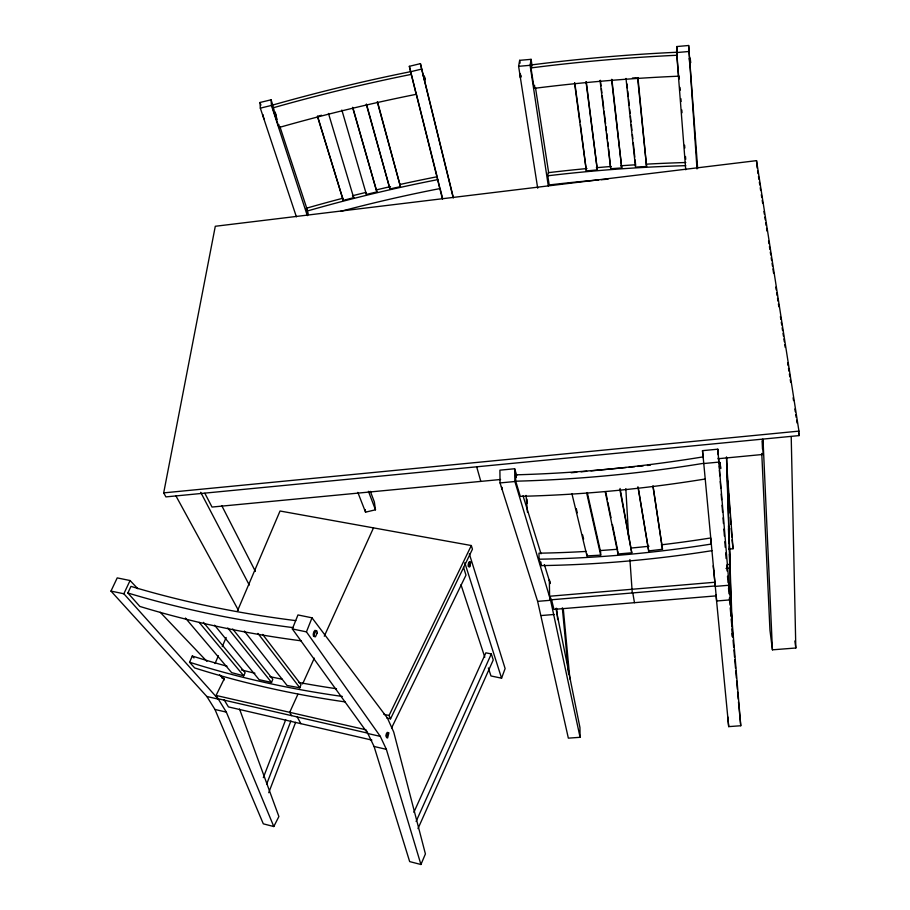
<?xml version="1.0" encoding="UTF-8"?>
<svg xmlns="http://www.w3.org/2000/svg" width="910" height="910" viewBox="0 0 910 910"><rect width="100%" height="100%" fill="white"/><g stroke="black" fill="none" stroke-linecap="round" stroke-linejoin="round"><path stroke-width="1.36" d="M519.963 73.482L520.463 77.862L520.702 75.769M697.003 168.942L688.642 45.5L676.767 46.547L676.596 52.564L685.731 169.772M574.551 83.003L586.359 170.944L597.324 169.908L586.267 81.707M676.96 55.26L677.051 52.245A4149.486 2733.128 81.9 0 0 531.463 64.917L530.974 67.92L534.147 88.361A3959.831 2629.138 82 0 1 678.633 76.19L676.96 55.26A4269.902 2772.235 82 0 0 530.974 67.92M586.359 170.944L580.421 124.75M600.054 80.455L610.712 168.737L621.723 167.918L611.873 79.363M610.712 168.737L608.642 148.967M626 78.442L635.498 167.087L646.566 166.507L637.933 77.566M598.598 179.941A2970.945 2122.2 81.9 0 0 549.196 184.957L547.774 175.789L548.195 172.684A2983.469 2140.889 81.9 0 1 586.961 168.555M502.297 488.113L502.138 489.284L501.433 486.657M534.147 88.361L534.625 85.335M548.321 186.015L530.098 65.315L531.087 59.332L519.655 60.333L518.609 66.316L537.696 188.199M163.686 492.879L215.295 226.271L756.529 160.649L798.957 431.124L799.026 435.606L165.916 496.894L163.686 492.879L798.957 431.124M263.98 118.88L262.74 114.694L263.172 115.615M244.324 631.051L287.071 685.48L299.856 687.812L301.005 684.57L262.637 634.429M488.329 667.917L490.968 675.959L501.581 678.189L505.118 668.543L469.332 553.883M268.734 792.69L295.625 722.335M266.619 784.227L290.904 720.947M263.32 777.64L285.695 719.742M420.932 864.5L386.363 749.339L380.289 736.372L306.442 631.87L312.016 617.822L297.968 614.944L292.337 628.935L367.845 733.517L374.078 746.484L409.671 861.599L420.932 864.5L425.414 853.933L393.723 732.038L387.444 718.115L312.016 617.822M214.567 625.181L259.1 679.668L271.544 682.443L272.829 679.247L232.71 628.981M215.044 663.561L218.377 655.735M222.267 646.612L226.146 637.489M237.26 611.406L280.041 511.01L471.323 545.534L472.449 549.185L390.549 718.82L386.682 717.944M345.026 701.883A859.484 579.238 -13.5 0 1 194.649 667.929L189.576 662.241L192.272 656.042A863.544 578.112 -13.5 0 0 226.999 666.177M417.997 828.623L493.243 659.966L491.309 653.937L485.883 652.823L413.868 812.3M416.109 821.446L491.309 653.937M185.412 618.027L231.652 672.638L243.721 675.823L245.143 672.695L203.442 622.36M297.9 694.262L289.699 712.325L291.518 715.624M302.598 683.945L314.314 658.146M324.278 636.226L373.498 527.88M301.13 640.822A918.782 589.578 -13.9 0 1 139.856 606.435L127.866 592.99L130.96 586.381A929.906 588.929 -14 0 0 295.807 620.631M273.796 826.542L226.34 712.109L218.343 699.142L123.851 593.775L130.062 580.534L117.219 577.895L110.974 591.09L206.843 696.491L214.976 709.47L263.308 823.834L273.796 826.542L278.892 816.543L239.535 709.027M390.549 718.82L389.048 715.476L471.323 545.534M391.55 728L466 575.12L463.497 567.339M366.605 730.923L367.663 733.13L218.104 698.755L216.068 695.456L224.372 678.519L221.767 677.927M469.549 565.747L468.821 566.805L468.24 566.373L468.161 564.712L468.627 562.789L469.355 561.732L469.935 562.164M321.514 115.263L317.419 116.332L343.263 200.405L353.683 197.675L353.399 196.242M296.387 216.819L260.328 108.142L260.032 102.477L271.078 99.804L272.841 105.173M442.465 199.062L409.341 66.316L420.42 63.632L423.81 77.441M260.328 108.142L271.43 105.446L271.078 99.804M410.478 71.776L421.626 69.08L420.42 63.632M341.853 110.042L366.4 194.433L376.865 191.919L352.784 107.403M357.823 492.378L365.547 512.159L375.477 509.805L374.363 501.956L370.347 491.366M366.275 104.297L389.946 188.95L400.445 186.641L377.502 101.806M637.921 486.748L648.693 550.925L662.503 549.265L653.016 485.929M516.743 475.509L514.65 468.752L499.897 470.174L500.056 482.926L537.628 601.362L568.352 738.146L580.079 737.305L579.954 727.568L555.93 608.392M703.157 457.741L702.497 450.666L717.797 449.187L740.763 725.748L728.705 726.624L727.716 716.818M500.58 479.502L212.019 507.052L204.864 493.3M571.173 472.756L576.826 472.222M581.058 471.812L586.711 471.278M590.943 470.868L626.251 467.501M629.072 467.228L634.714 466.693M637.546 466.421L643.188 465.886M647.431 465.476L650.252 465.215M718.024 458.742L763.206 454.42L762.523 439.314M500.056 482.926L514.889 481.515L550.596 600.27L580.079 737.305M719.184 462.075L703.794 463.531L702.497 450.666M518.609 66.316L530.098 65.315M676.596 52.564L688.54 51.529M605.207 491.605L617.981 553.997L631.767 552.779L620.051 488.442M728.91 549.094L733.051 548.73L726.635 464.1M727.101 564.575L729.877 564.337L726.476 456.888M726.021 568.443L730.173 568.079L726.681 457.935M544.373 564.61L550.243 583.515L549.344 579.875L549.595 596.243L714.885 582.252L716.67 600.987L729.865 599.895M549.595 596.243L550.493 599.849L715.237 585.96M537.628 601.362L550.596 600.27M728.671 585.266L715.283 586.393L703.748 463.292A874.954 537.491 -11 0 1 515.731 481.197L515.617 474.827A873.088 535.182 -11 0 0 703.1 456.877M716.147 595.868L553.962 609.393L551.38 599.042M541.348 615.535L554.144 614.478M761.772 453.464L769.951 630.175L772.431 649.831L795.818 648L791.211 436.584M632.439 78.021L636.295 77.76M571.958 493.868L586.961 555.908L600.68 555.145L600.645 552.108L587.257 492.549M110.974 591.09L123.851 593.775M292.337 628.935L306.442 631.87M383.872 714.316L389.048 715.476M216.068 695.456L366.082 729.82M206.843 696.491L218.343 699.142M367.845 733.517L380.289 736.372M371.883 740.092L228.433 706.911L224.099 699.813M214.976 709.47L226.34 712.109M374.078 746.484L386.363 749.339M386.727 737.76L385.851 735.849L386.375 733.722L387.262 732.379L387.99 732.618M314.416 636.613L313.461 636.192L313.233 634.179L313.87 631.756L314.997 630.357L315.952 630.778M130.062 580.534L137.842 588.724M160.217 612.259L206.911 661.377M219.56 674.685L224.417 679.804M192.272 656.042L193.944 657.953M199.154 622.372L243.721 675.823M227.796 627.98L271.544 682.443M257.939 633.394L299.856 687.812M297.013 716.568L300.891 723.666M175.983 495.984L238.34 610.144M200.712 492.299L249.294 585.073M221.778 505.676L255.392 571.389M368.436 491.309L375.477 509.805M260.032 102.477L260.931 105.162M460.983 584.72L484.791 657.179M275.048 111.873L276.378 115.9M279.905 126.626L307.273 209.789M272.875 106.424L274.16 110.326M275.013 112.931L277.152 119.438M342.945 198.221A2767.754 2053.062 85.4 0 0 306.397 208.231L308.046 213.247M272.625 107.96L279.063 127.491A3574.798 2486.177 85.3 0 1 416.211 94.322L410.626 71.662A3719.034 2573.981 85.5 0 0 272.443 105.128L272.625 107.96A3820.476 2609.482 85.3 0 1 411.195 74.404M306.397 208.231L307.899 214.942M271.43 105.446L307.318 215.636M464.783 562.744L501.581 678.189M523.023 495.757L541.029 553.815M317.59 116.298L343.263 200.405M328.476 113.454L353.683 197.675M515.731 481.197L520.281 496.348A863.601 536.343 -11 0 0 705.216 479.001M586.211 551.426A814.2 527.914 -10.7 0 1 538.947 553.189L539.107 559.206L541.029 565.611A810.867 529.233 -10.6 0 0 711.916 550.675M515.617 474.827L516.368 477.363M352.591 107.437L376.865 191.919M476.726 466.978L480.81 481.39M366.537 104.24L389.946 188.95M377.263 101.852L400.445 186.641M409.341 66.316L410.728 71.833M416.279 93.889L437.107 176.597M440.235 189.007L442.658 198.653M400.104 184.457A2767.754 2053.062 85.4 0 1 437.084 176.756L439.951 188.575A2760.235 2037.376 85.2 0 0 340.602 211.382M424.492 80.194L453.328 197.55M421.626 69.08L453.237 197.914M576.28 508.656L577.281 512.796M582.616 534.909L583.606 539.061M424.606 77.555C423.241 71.606 426.198 84.289 424.834 78.34M586.666 492.958L600.68 555.145M605.878 492.606L607.288 499.545M607.857 502.331L610.985 517.608M612.396 524.558L617.515 549.572M424.39 80.057L423.366 75.814M619.994 490.217L631.767 552.779M632.268 592.956L629.913 559.525M632.894 593.491L634.475 602.682M638.49 489.171L648.693 550.925M519.655 60.333L520.099 63.131M757.154 168.077L756.529 160.649M757.598 170.875L758.03 173.673M758.474 176.483L758.906 179.281M759.349 182.08L759.782 184.889M760.225 187.688L760.658 190.486M761.317 194.683L761.761 197.493M762.193 200.291L762.637 203.089M763.945 211.495L764.389 214.294M764.832 217.103L765.264 219.901M765.708 222.7L766.14 225.498M766.584 228.308L767.016 231.106M768.552 240.911L768.995 243.709M769.428 246.508L769.871 249.317M770.304 252.115L770.747 254.914M771.179 257.723L771.623 260.522M772.067 263.32L772.499 266.118M772.943 268.928L773.591 273.125M775.786 287.128L776.23 289.937M776.662 292.736L777.106 295.534M777.538 298.332L777.982 301.142M778.414 303.94L778.858 306.738M780.393 316.543L780.826 319.342M781.269 322.151L781.713 324.95M782.145 327.748L782.589 330.546M783.021 333.356L783.464 336.154M783.897 338.952L784.34 341.762M784.773 344.56L785.216 347.358M787.628 362.772L788.06 365.57M788.504 368.368L788.947 371.166M789.38 373.976L789.823 376.774M790.255 379.572L790.699 382.371M793.111 397.784L793.543 400.582M794.862 408.988L795.306 411.786M795.738 414.596L796.182 417.394M796.614 420.192L797.058 422.991M798.593 432.796L799.026 435.606M531.087 59.332L531.952 64.928M535.433 87.349L548.673 172.809M531.463 64.917L531.884 67.647M652.97 486.281L662.503 549.265M366.184 192.988L366.4 194.433M794.851 640.97L795.818 648M365.183 509.543L365.547 512.159M574.813 82.901L580.057 121.963M586.029 81.809L597.324 169.908M718.968 462.53L719.116 463.69M600.361 80.342L601.044 85.938M601.385 88.748L601.885 92.945M602.227 95.743L603.74 108.347M604.081 111.156L605.605 123.76M605.935 126.558L606.447 130.756M606.788 133.565L607.459 139.162M607.8 141.96L608.301 146.169M728.614 587.018L728.751 588.178L728.569 586.04M611.577 79.477L621.723 167.918M520.77 75.029L520.975 76.85M732.049 539.823L733.051 548.73M740.763 725.748L738.476 701.906M626.967 83.947L627.422 88.168M627.718 90.977L628.321 96.608M628.628 99.418L629.231 105.048M629.674 109.268L630.13 113.488M630.425 116.298L631.028 121.917M631.335 124.738L631.938 130.357M632.382 134.578L632.837 138.798M633.292 143.018L634.793 157.077M635.089 159.898L635.692 165.518M720.299 465.169L720.674 468.616L720.072 462.428L720.106 463.088M713.224 565.77L714.885 582.252M637.58 77.68L646.566 166.507M715.999 594.901L728.705 726.624M713.702 570.809L713.952 573.402M563.256 608.483L569.899 679.031M562.335 607.812L568.591 674.185M719.355 465.988L719.582 468.718M729.536 585.949C730.116 592.626 728.785 578.214 729.365 584.891M556.647 608.289L557.682 619.585M728.512 588.201L729.001 593.809M729.376 598.029L729.991 605.048M730.23 607.846L730.969 616.275M731.219 619.084L731.833 626.103M732.084 628.912L732.698 635.931M733.062 640.139L733.676 647.158M733.926 649.967L734.541 656.986M734.779 659.795L735.519 668.213M735.769 671.023L736.383 678.041M736.622 680.851L737.362 689.268M737.612 692.078L738.226 699.096M727.067 570.968L726.635 565.565M727.499 576.178L728.034 582.684M526.981 499.146L527.334 503.355M526.06 495.415L527.47 512.307M729.877 564.337L730.173 568.079M676.767 46.547L677.211 52.177M679.11 76.133L679.338 78.954M680.009 87.417L680.236 90.226M680.908 98.689L681.124 101.499M681.795 109.962L682.022 112.783M684.593 145.19L684.82 148.012M685.492 156.463L685.708 159.284M728.478 525.764L729.24 542.428M726.669 469.105L727.204 476.169M727.534 480.423L728.171 488.909M728.5 493.152L729.149 501.637M729.365 504.459L730.002 512.944M730.332 517.187L730.866 524.262M731.185 528.505L731.833 536.991M717.797 449.187L718.217 454.795M718.434 457.605L718.866 463.213M719.389 470.22L719.821 475.828M720.242 481.435L720.777 488.454M721.209 494.062L721.63 499.67M722.062 505.277L722.586 512.284M723.018 517.892L723.439 523.5M723.871 529.108L724.405 536.115M724.826 541.723L725.259 547.331M725.679 552.939L726.112 558.547M688.642 45.5L697.64 168.327M278.869 124.636L279.063 127.491M617.788 550.96L617.981 553.997M625.83 488.625L628.696 538.254M762.125 440.895L762.5 449.142M763.012 439.314L772.431 649.831M729.388 546.671L732.595 637.148M728.466 528.801L728.956 542.952M729.342 554.27L731.799 625.034M732.095 633.519L732.186 636.352M540.927 562.016L541.029 565.611M514.65 468.752L514.889 481.515M550.448 597.131L550.493 599.849M586.95 553.883L586.961 555.908M661.308 544.828A814.2 527.914 -10.7 0 0 710.687 537.969L711.302 544.055A815.804 530.029 -10.7 0 1 539.107 559.206M648.978 546.239A814.2 527.914 -10.7 0 1 631.187 548.036M617.526 549.242A814.2 527.914 -10.7 0 1 599.804 550.573M601.283 179.714A2970.945 2122.2 81.9 0 1 607.994 179.168M547.774 175.789A3041.709 2161.5 82 0 1 685.753 165.654M596.357 167.713A2983.469 2140.889 81.9 0 1 611.156 166.484M620.597 165.791A2983.469 2140.889 81.9 0 1 635.464 164.801M646.316 164.164A2983.469 2140.889 81.9 0 1 685.81 162.515M306.659 211.188A2820.147 2072.798 85.2 0 1 437.699 179.634M352.443 195.775A2767.754 2053.062 85.4 0 1 366.036 192.385M376.922 189.758A2767.754 2053.062 85.4 0 1 390.549 186.595M292.997 627.604A931.624 591.386 -14 0 1 127.866 592.99M336.529 688.745A863.544 578.112 -13.5 0 1 298.685 682.443M282.248 679.235A863.544 578.112 -13.5 0 1 269.872 676.619M254.936 673.229A863.544 578.112 -13.5 0 1 241.537 669.965M342.342 696.446A865.012 580.341 -13.6 0 1 189.576 662.241M690.531 62.836L690.269 58.342L690.531 62.836M689.678 62.904L689.405 58.411L689.678 62.904M469.469 562.949L469.662 566.964L470.777 562.323L470.208 561.891L469.469 562.949M387.273 733.926L386.75 736.065L387.626 737.964L388.888 732.823L388.161 732.584L387.273 733.926M317.18 632.996L315.44 636.818L314.485 636.397L314.257 634.395L316.009 630.562L316.964 630.994L317.18 632.996"/></g></svg>
